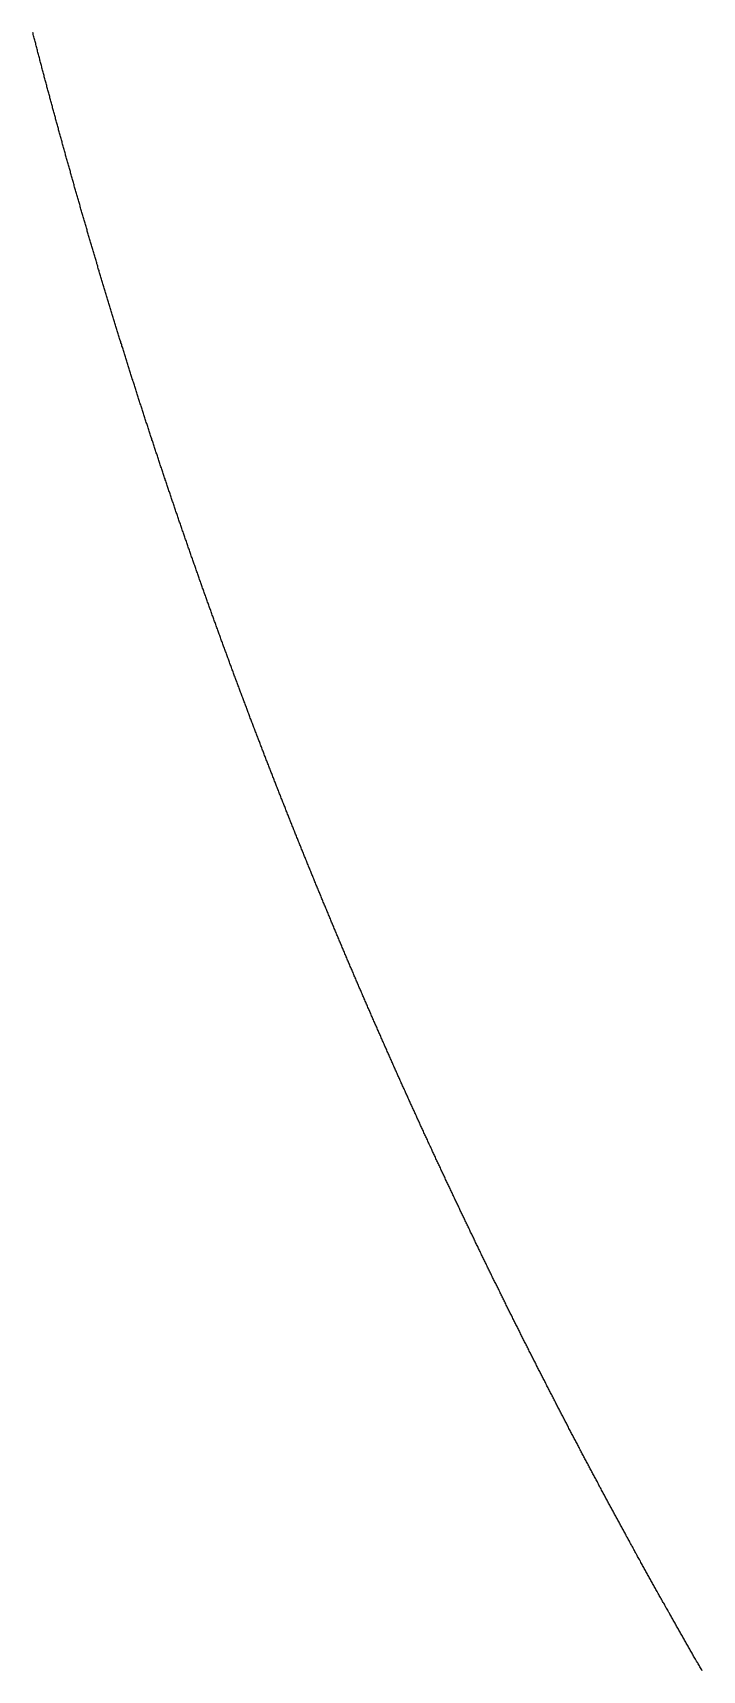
# Model space of a CAD drawing. Header units: metres. Extents: x -84 to 84, y -84 to 84.
# Drawn here: x -81.5 to -72.91, y -42.1 to -21.07 of the extents above; entities that cross this region are included whole.
import ezdxf

# ---------------------------------------------------------------- set-up
doc = ezdxf.new("R2010")
doc.units = ezdxf.units.M

msp = doc.modelspace()

# ---------------------------------------------------------------- linework, layer by layer
msp.add_lwpolyline([(-72.907, -42.105), (-72.914, -42.093), (-72.921, -42.08), (-72.929, -42.067), (-72.936, -42.054), (-72.943, -42.042), (-72.951, -42.029), (-72.958, -42.016), (-72.965, -42.003), (-72.973, -41.991), (-72.98, -41.978), (-72.987, -41.965), (-72.995, -41.953), (-73.002, -41.94), (-73.009, -41.927), (-73.017, -41.914), (-73.024, -41.902), (-73.031, -41.889), (-73.038, -41.876), (-73.046, -41.863), (-73.053, -41.851), (-73.06, -41.838), (-73.068, -41.825), (-73.075, -41.812), (-73.082, -41.8), (-73.089, -41.787), (-73.097, -41.774), (-73.104, -41.761), (-73.111, -41.749), (-73.119, -41.736), (-73.126, -41.723), (-73.133, -41.71), (-73.14, -41.698), (-73.148, -41.685), (-73.155, -41.672), (-73.162, -41.659), (-73.169, -41.647), (-73.177, -41.634), (-73.184, -41.621), (-73.191, -41.608), (-73.198, -41.595), (-73.206, -41.583), (-73.213, -41.57), (-73.22, -41.557), (-73.227, -41.544), (-73.235, -41.532), (-73.242, -41.519), (-73.249, -41.506), (-73.256, -41.493), (-73.264, -41.48), (-73.271, -41.468), (-73.278, -41.455), (-73.285, -41.442), (-73.292, -41.429), (-73.3, -41.417), (-73.307, -41.404), (-73.314, -41.391), (-73.321, -41.378), (-73.329, -41.365), (-73.336, -41.353), (-73.343, -41.34), (-73.35, -41.327), (-73.357, -41.314), (-73.365, -41.301), (-73.372, -41.289), (-73.379, -41.276), (-73.386, -41.263), (-73.393, -41.25), (-73.4, -41.237), (-73.408, -41.225), (-73.415, -41.212), (-73.422, -41.199), (-73.429, -41.186), (-73.436, -41.173), (-73.444, -41.161), (-73.451, -41.148), (-73.458, -41.135), (-73.465, -41.122), (-73.472, -41.109), (-73.479, -41.096), (-73.487, -41.084), (-73.494, -41.071), (-73.501, -41.058), (-73.508, -41.045), (-73.515, -41.032), (-73.522, -41.02), (-73.529, -41.007), (-73.537, -40.994), (-73.544, -40.981), (-73.551, -40.968), (-73.558, -40.955), (-73.565, -40.943), (-73.572, -40.93), (-73.579, -40.917), (-73.587, -40.904), (-73.594, -40.891), (-73.601, -40.878), (-73.608, -40.865), (-73.615, -40.853), (-73.622, -40.84), (-73.629, -40.827), (-73.636, -40.814), (-73.643, -40.801), (-73.651, -40.788), (-73.658, -40.776), (-73.665, -40.763), (-73.672, -40.75), (-73.679, -40.737), (-73.686, -40.724), (-73.693, -40.711), (-73.7, -40.698), (-73.707, -40.686), (-73.714, -40.673), (-73.722, -40.66), (-73.729, -40.647), (-73.736, -40.634), (-73.743, -40.621), (-73.75, -40.608), (-73.757, -40.596), (-73.764, -40.583), (-73.771, -40.57), (-73.778, -40.557), (-73.785, -40.544), (-73.792, -40.531), (-73.799, -40.518), (-73.806, -40.505), (-73.813, -40.493), (-73.82, -40.48), (-73.828, -40.467), (-73.835, -40.454), (-73.842, -40.441), (-73.849, -40.428), (-73.856, -40.415), (-73.863, -40.402), (-73.87, -40.389), (-73.877, -40.377), (-73.884, -40.364), (-73.891, -40.351), (-73.898, -40.338), (-73.905, -40.325), (-73.912, -40.312), (-73.919, -40.299), (-73.926, -40.286), (-73.933, -40.273), (-73.94, -40.261), (-73.947, -40.248), (-73.954, -40.235), (-73.961, -40.222), (-73.968, -40.209), (-73.975, -40.196), (-73.982, -40.183), (-73.989, -40.17), (-73.996, -40.157), (-74.003, -40.144), (-74.01, -40.131), (-74.017, -40.119), (-74.024, -40.106), (-74.031, -40.093), (-74.038, -40.08), (-74.045, -40.067), (-74.052, -40.054), (-74.059, -40.041), (-74.066, -40.028), (-74.073, -40.015), (-74.08, -40.002), (-74.087, -39.989), (-74.094, -39.976), (-74.101, -39.963), (-74.108, -39.951), (-74.115, -39.938), (-74.122, -39.925), (-74.129, -39.912), (-74.136, -39.899), (-74.142, -39.886), (-74.149, -39.873), (-74.156, -39.86), (-74.163, -39.847), (-74.17, -39.834), (-74.177, -39.821), (-74.184, -39.808), (-74.191, -39.795), (-74.198, -39.782), (-74.205, -39.769), (-74.212, -39.756), (-74.219, -39.744), (-74.226, -39.731), (-74.233, -39.718), (-74.24, -39.705), (-74.246, -39.692), (-74.253, -39.679), (-74.26, -39.666), (-74.267, -39.653), (-74.274, -39.64), (-74.281, -39.627), (-74.288, -39.614), (-74.295, -39.601), (-74.302, -39.588), (-74.309, -39.575), (-74.315, -39.562), (-74.322, -39.549), (-74.329, -39.536), (-74.336, -39.523), (-74.343, -39.51), (-74.35, -39.497), (-74.357, -39.484), (-74.364, -39.471), (-74.371, -39.458), (-74.377, -39.445), (-74.384, -39.432), (-74.391, -39.419), (-74.398, -39.406), (-74.405, -39.393), (-74.412, -39.38), (-74.419, -39.367), (-74.425, -39.354), (-74.432, -39.342), (-74.439, -39.329), (-74.446, -39.316), (-74.453, -39.303), (-74.46, -39.29), (-74.467, -39.277), (-74.473, -39.264), (-74.48, -39.251), (-74.487, -39.238), (-74.494, -39.225), (-74.501, -39.212), (-74.508, -39.199), (-74.514, -39.186), (-74.521, -39.173), (-74.528, -39.16), (-74.535, -39.147), (-74.542, -39.134), (-74.549, -39.121), (-74.555, -39.108), (-74.562, -39.095), (-74.569, -39.082), (-74.576, -39.069), (-74.583, -39.056), (-74.589, -39.042), (-74.596, -39.029), (-74.603, -39.016), (-74.61, -39.003), (-74.617, -38.99), (-74.623, -38.977), (-74.63, -38.964), (-74.637, -38.951), (-74.644, -38.938), (-74.65, -38.925), (-74.657, -38.912), (-74.664, -38.899), (-74.671, -38.886), (-74.678, -38.873), (-74.684, -38.86), (-74.691, -38.847), (-74.698, -38.834), (-74.705, -38.821), (-74.711, -38.808), (-74.718, -38.795), (-74.725, -38.782), (-74.732, -38.769), (-74.738, -38.756), (-74.745, -38.743), (-74.752, -38.73), (-74.759, -38.717), (-74.765, -38.704), (-74.772, -38.691), (-74.779, -38.678), (-74.786, -38.665), (-74.792, -38.652), (-74.799, -38.638), (-74.806, -38.625), (-74.813, -38.612), (-74.819, -38.599), (-74.826, -38.586), (-74.833, -38.573), (-74.839, -38.56), (-74.846, -38.547), (-74.853, -38.534), (-74.86, -38.521), (-74.866, -38.508), (-74.873, -38.495), (-74.88, -38.482), (-74.886, -38.469), (-74.893, -38.456), (-74.9, -38.443), (-74.907, -38.43), (-74.913, -38.416), (-74.92, -38.403), (-74.927, -38.39), (-74.933, -38.377), (-74.94, -38.364), (-74.947, -38.351), (-74.953, -38.338), (-74.96, -38.325), (-74.967, -38.312), (-74.973, -38.299), (-74.98, -38.286), (-74.987, -38.273), (-74.993, -38.26), (-75, -38.246), (-75.007, -38.233), (-75.013, -38.22), (-75.02, -38.207), (-75.027, -38.194), (-75.033, -38.181), (-75.04, -38.168), (-75.047, -38.155), (-75.053, -38.142), (-75.06, -38.129), (-75.067, -38.116), (-75.073, -38.102), (-75.08, -38.089), (-75.086, -38.076), (-75.093, -38.063), (-75.1, -38.05), (-75.106, -38.037), (-75.113, -38.024), (-75.12, -38.011), (-75.126, -37.998), (-75.133, -37.984), (-75.139, -37.971), (-75.146, -37.958), (-75.153, -37.945), (-75.159, -37.932), (-75.166, -37.919), (-75.172, -37.906), (-75.179, -37.893), (-75.186, -37.88), (-75.192, -37.866), (-75.199, -37.853), (-75.205, -37.84), (-75.212, -37.827), (-75.219, -37.814), (-75.225, -37.801), (-75.232, -37.788), (-75.238, -37.775), (-75.245, -37.761), (-75.252, -37.748), (-75.258, -37.735), (-75.265, -37.722), (-75.271, -37.709), (-75.278, -37.696), (-75.284, -37.683), (-75.291, -37.67), (-75.298, -37.656), (-75.304, -37.643), (-75.311, -37.63), (-75.317, -37.617), (-75.324, -37.604), (-75.33, -37.591), (-75.337, -37.578), (-75.343, -37.564), (-75.35, -37.551), (-75.356, -37.538), (-75.363, -37.525), (-75.37, -37.512), (-75.376, -37.499), (-75.383, -37.485), (-75.389, -37.472), (-75.396, -37.459), (-75.402, -37.446), (-75.409, -37.433), (-75.415, -37.42), (-75.422, -37.407), (-75.428, -37.393), (-75.435, -37.38), (-75.441, -37.367), (-75.448, -37.354), (-75.454, -37.341), (-75.461, -37.328), (-75.467, -37.314), (-75.474, -37.301), (-75.48, -37.288), (-75.487, -37.275), (-75.493, -37.262), (-75.5, -37.249), (-75.506, -37.235), (-75.513, -37.222), (-75.519, -37.209), (-75.526, -37.196), (-75.532, -37.183), (-75.539, -37.17), (-75.545, -37.156), (-75.552, -37.143), (-75.558, -37.13), (-75.565, -37.117), (-75.571, -37.104), (-75.577, -37.09), (-75.584, -37.077), (-75.59, -37.064), (-75.597, -37.051), (-75.603, -37.038), (-75.61, -37.024), (-75.616, -37.011), (-75.623, -36.998), (-75.629, -36.985), (-75.636, -36.972), (-75.642, -36.958), (-75.648, -36.945), (-75.655, -36.932), (-75.661, -36.919), (-75.668, -36.906), (-75.674, -36.892), (-75.681, -36.879), (-75.687, -36.866), (-75.693, -36.853), (-75.7, -36.84), (-75.706, -36.826), (-75.713, -36.813), (-75.719, -36.8), (-75.725, -36.787), (-75.732, -36.774), (-75.738, -36.76), (-75.745, -36.747), (-75.751, -36.734), (-75.758, -36.721), (-75.764, -36.708), (-75.77, -36.694), (-75.777, -36.681), (-75.783, -36.668), (-75.789, -36.655), (-75.796, -36.641), (-75.802, -36.628), (-75.809, -36.615), (-75.815, -36.602), (-75.821, -36.588), (-75.828, -36.575), (-75.834, -36.562), (-75.84, -36.549), (-75.847, -36.536), (-75.853, -36.522), (-75.86, -36.509), (-75.866, -36.496), (-75.872, -36.483), (-75.879, -36.469), (-75.885, -36.456), (-75.891, -36.443), (-75.898, -36.43), (-75.904, -36.416), (-75.91, -36.403), (-75.917, -36.39), (-75.923, -36.377), (-75.929, -36.363), (-75.936, -36.35), (-75.942, -36.337), (-75.948, -36.324), (-75.955, -36.31), (-75.961, -36.297), (-75.967, -36.284), (-75.974, -36.271), (-75.98, -36.257), (-75.986, -36.244), (-75.993, -36.231), (-75.999, -36.218), (-76.005, -36.204), (-76.012, -36.191), (-76.018, -36.178), (-76.024, -36.165), (-76.03, -36.151), (-76.037, -36.138), (-76.043, -36.125), (-76.049, -36.112), (-76.056, -36.098), (-76.062, -36.085), (-76.068, -36.072), (-76.074, -36.058), (-76.081, -36.045), (-76.087, -36.032), (-76.093, -36.019), (-76.1, -36.005), (-76.106, -35.992), (-76.112, -35.979), (-76.118, -35.965), (-76.125, -35.952), (-76.131, -35.939), (-76.137, -35.926), (-76.143, -35.912), (-76.15, -35.899), (-76.156, -35.886), (-76.162, -35.872), (-76.168, -35.859), (-76.175, -35.846), (-76.181, -35.833), (-76.187, -35.819), (-76.193, -35.806), (-76.2, -35.793), (-76.206, -35.779), (-76.212, -35.766), (-76.218, -35.753), (-76.225, -35.74), (-76.231, -35.726), (-76.237, -35.713), (-76.243, -35.7), (-76.249, -35.686), (-76.256, -35.673), (-76.262, -35.66), (-76.268, -35.646), (-76.274, -35.633), (-76.28, -35.62), (-76.287, -35.606), (-76.293, -35.593), (-76.299, -35.58), (-76.305, -35.567), (-76.311, -35.553), (-76.318, -35.54), (-76.324, -35.527), (-76.33, -35.513), (-76.336, -35.5), (-76.342, -35.487), (-76.349, -35.473), (-76.355, -35.46), (-76.361, -35.447), (-76.367, -35.433), (-76.373, -35.42), (-76.379, -35.407), (-76.386, -35.393), (-76.392, -35.38), (-76.398, -35.367), (-76.41, -35.34), (-76.416, -35.327), (-76.423, -35.313), (-76.429, -35.3), (-76.435, -35.287), (-76.441, -35.273), (-76.447, -35.26), (-76.453, -35.247), (-76.459, -35.233), (-76.466, -35.22), (-76.472, -35.207), (-76.478, -35.193), (-76.484, -35.18), (-76.49, -35.167), (-76.496, -35.153), (-76.502, -35.14), (-76.509, -35.126), (-76.515, -35.113), (-76.521, -35.1), (-76.527, -35.086), (-76.533, -35.073), (-76.539, -35.06), (-76.545, -35.046), (-76.551, -35.033), (-76.557, -35.02), (-76.564, -35.006), (-76.57, -34.993), (-76.576, -34.98), (-76.582, -34.966), (-76.588, -34.953), (-76.594, -34.939), (-76.6, -34.926), (-76.606, -34.913), (-76.612, -34.899), (-76.618, -34.886), (-76.624, -34.873), (-76.63, -34.859), (-76.637, -34.846), (-76.643, -34.832), (-76.649, -34.819), (-76.655, -34.806), (-76.661, -34.792), (-76.667, -34.779), (-76.673, -34.765), (-76.679, -34.752), (-76.685, -34.739), (-76.691, -34.725), (-76.697, -34.712), (-76.703, -34.699), (-76.709, -34.685), (-76.715, -34.672), (-76.721, -34.658), (-76.727, -34.645), (-76.733, -34.632), (-76.739, -34.618), (-76.745, -34.605), (-76.752, -34.591), (-76.758, -34.578), (-76.764, -34.565), (-76.77, -34.551), (-76.776, -34.538), (-76.782, -34.524), (-76.788, -34.511), (-76.794, -34.498), (-76.8, -34.484), (-76.806, -34.471), (-76.812, -34.457), (-76.818, -34.444), (-76.824, -34.431), (-76.83, -34.417), (-76.836, -34.404), (-76.842, -34.39), (-76.848, -34.377), (-76.854, -34.363), (-76.86, -34.35), (-76.866, -34.337), (-76.872, -34.323), (-76.878, -34.31), (-76.884, -34.296), (-76.89, -34.283), (-76.896, -34.27), (-76.901, -34.256), (-76.907, -34.243), (-76.913, -34.229), (-76.919, -34.216), (-76.925, -34.202), (-76.931, -34.189), (-76.937, -34.176), (-76.943, -34.162), (-76.949, -34.149), (-76.955, -34.135), (-76.961, -34.122), (-76.967, -34.108), (-76.973, -34.095), (-76.979, -34.081), (-76.985, -34.068), (-76.991, -34.055), (-76.997, -34.041), (-77.003, -34.028), (-77.009, -34.014), (-77.014, -34.001), (-77.02, -33.987), (-77.026, -33.974), (-77.032, -33.96), (-77.038, -33.947), (-77.044, -33.934), (-77.05, -33.92), (-77.056, -33.907), (-77.062, -33.893), (-77.068, -33.88), (-77.074, -33.866), (-77.08, -33.853), (-77.085, -33.839), (-77.091, -33.826), (-77.097, -33.812), (-77.103, -33.799), (-77.109, -33.786), (-77.115, -33.772), (-77.121, -33.759), (-77.127, -33.745), (-77.133, -33.732), (-77.138, -33.718), (-77.144, -33.705), (-77.15, -33.691), (-77.156, -33.678), (-77.162, -33.664), (-77.168, -33.651), (-77.174, -33.637), (-77.179, -33.624), (-77.185, -33.61), (-77.191, -33.597), (-77.197, -33.584), (-77.203, -33.57), (-77.209, -33.557), (-77.215, -33.543), (-77.22, -33.53), (-77.226, -33.516), (-77.232, -33.503), (-77.238, -33.489), (-77.244, -33.476), (-77.25, -33.462), (-77.255, -33.449), (-77.261, -33.435), (-77.267, -33.422), (-77.273, -33.408), (-77.279, -33.395), (-77.285, -33.381), (-77.29, -33.368), (-77.296, -33.354), (-77.302, -33.341), (-77.308, -33.327), (-77.314, -33.314), (-77.319, -33.3), (-77.325, -33.287), (-77.331, -33.273), (-77.337, -33.26), (-77.343, -33.246), (-77.348, -33.233), (-77.354, -33.219), (-77.36, -33.206), (-77.366, -33.192), (-77.372, -33.179), (-77.377, -33.165), (-77.383, -33.152), (-77.389, -33.138), (-77.395, -33.125), (-77.4, -33.111), (-77.406, -33.098), (-77.412, -33.084), (-77.418, -33.071), (-77.424, -33.057), (-77.429, -33.044), (-77.435, -33.03), (-77.441, -33.017), (-77.447, -33.003), (-77.452, -32.99), (-77.458, -32.976), (-77.464, -32.963), (-77.47, -32.949), (-77.475, -32.935), (-77.481, -32.922), (-77.487, -32.908), (-77.492, -32.895), (-77.498, -32.881), (-77.504, -32.868), (-77.51, -32.854), (-77.515, -32.841), (-77.521, -32.827), (-77.527, -32.814), (-77.533, -32.8), (-77.538, -32.787), (-77.544, -32.773), (-77.55, -32.76), (-77.555, -32.746), (-77.561, -32.733), (-77.567, -32.719), (-77.572, -32.705), (-77.578, -32.692), (-77.584, -32.678), (-77.59, -32.665), (-77.595, -32.651), (-77.601, -32.638), (-77.607, -32.624), (-77.612, -32.611), (-77.618, -32.597), (-77.624, -32.584), (-77.629, -32.57), (-77.635, -32.556), (-77.641, -32.543), (-77.646, -32.529), (-77.652, -32.516), (-77.658, -32.502), (-77.663, -32.489), (-77.669, -32.475), (-77.675, -32.462), (-77.68, -32.448), (-77.686, -32.434), (-77.692, -32.421), (-77.697, -32.407), (-77.703, -32.394), (-77.709, -32.38), (-77.714, -32.367), (-77.72, -32.353), (-77.726, -32.339), (-77.731, -32.326), (-77.737, -32.312), (-77.742, -32.299), (-77.748, -32.285), (-77.754, -32.272), (-77.759, -32.258), (-77.765, -32.244), (-77.771, -32.231), (-77.776, -32.217), (-77.782, -32.204), (-77.787, -32.19), (-77.793, -32.177), (-77.799, -32.163), (-77.804, -32.149), (-77.81, -32.136), (-77.815, -32.122), (-77.821, -32.109), (-77.827, -32.095), (-77.832, -32.081), (-77.838, -32.068), (-77.843, -32.054), (-77.849, -32.041), (-77.854, -32.027), (-77.86, -32.013), (-77.866, -32), (-77.871, -31.986), (-77.877, -31.973), (-77.882, -31.959), (-77.888, -31.946), (-77.893, -31.932), (-77.899, -31.918), (-77.905, -31.905), (-77.91, -31.891), (-77.916, -31.878), (-77.921, -31.864), (-77.927, -31.85), (-77.932, -31.837), (-77.938, -31.823), (-77.943, -31.81), (-77.949, -31.796), (-77.955, -31.782), (-77.96, -31.769), (-77.966, -31.755), (-77.971, -31.741), (-77.977, -31.728), (-77.982, -31.714), (-77.988, -31.701), (-77.993, -31.687), (-77.999, -31.673), (-78.004, -31.66), (-78.01, -31.646), (-78.015, -31.633), (-78.021, -31.619), (-78.026, -31.605), (-78.032, -31.592), (-78.037, -31.578), (-78.043, -31.564), (-78.048, -31.551), (-78.054, -31.537), (-78.059, -31.524), (-78.065, -31.51), (-78.07, -31.496), (-78.076, -31.483), (-78.081, -31.469), (-78.087, -31.455), (-78.092, -31.442), (-78.098, -31.428), (-78.103, -31.415), (-78.109, -31.401), (-78.114, -31.387), (-78.12, -31.374), (-78.125, -31.36), (-78.131, -31.346), (-78.136, -31.333), (-78.141, -31.319), (-78.147, -31.305), (-78.152, -31.292), (-78.158, -31.278), (-78.163, -31.264), (-78.169, -31.251), (-78.174, -31.237), (-78.18, -31.224), (-78.185, -31.21), (-78.19, -31.196), (-78.196, -31.183), (-78.201, -31.169), (-78.207, -31.155), (-78.212, -31.142), (-78.218, -31.128), (-78.223, -31.114), (-78.228, -31.101), (-78.234, -31.087), (-78.239, -31.073), (-78.245, -31.06), (-78.25, -31.046), (-78.256, -31.032), (-78.261, -31.019), (-78.266, -31.005), (-78.272, -30.991), (-78.277, -30.978), (-78.283, -30.964), (-78.288, -30.95), (-78.293, -30.937), (-78.299, -30.923), (-78.304, -30.909), (-78.31, -30.896), (-78.315, -30.882), (-78.32, -30.868), (-78.326, -30.855), (-78.331, -30.841), (-78.336, -30.827), (-78.342, -30.814), (-78.347, -30.8), (-78.352, -30.786), (-78.358, -30.773), (-78.363, -30.759), (-78.369, -30.745), (-78.374, -30.732), (-78.379, -30.718), (-78.385, -30.704), (-78.39, -30.691), (-78.395, -30.677), (-78.401, -30.663), (-78.406, -30.649), (-78.411, -30.636), (-78.417, -30.622), (-78.422, -30.608), (-78.427, -30.595), (-78.433, -30.581), (-78.438, -30.567), (-78.443, -30.554), (-78.449, -30.54), (-78.454, -30.526), (-78.459, -30.513), (-78.465, -30.499), (-78.47, -30.485), (-78.475, -30.471), (-78.481, -30.458), (-78.486, -30.444), (-78.491, -30.43), (-78.496, -30.417), (-78.502, -30.403), (-78.507, -30.389), (-78.512, -30.376), (-78.518, -30.362), (-78.523, -30.348), (-78.528, -30.334), (-78.533, -30.321), (-78.539, -30.307), (-78.544, -30.293), (-78.549, -30.28), (-78.555, -30.266), (-78.56, -30.252), (-78.565, -30.238), (-78.57, -30.225), (-78.576, -30.211), (-78.581, -30.197), (-78.586, -30.184), (-78.591, -30.17), (-78.597, -30.156), (-78.602, -30.142), (-78.607, -30.129), (-78.612, -30.115), (-78.618, -30.101), (-78.623, -30.088), (-78.628, -30.074), (-78.633, -30.06), (-78.639, -30.046), (-78.644, -30.033), (-78.649, -30.019), (-78.654, -30.005), (-78.66, -29.991), (-78.665, -29.978), (-78.67, -29.964), (-78.675, -29.95), (-78.68, -29.937), (-78.686, -29.923), (-78.691, -29.909), (-78.696, -29.895), (-78.701, -29.882), (-78.707, -29.868), (-78.712, -29.854), (-78.717, -29.84), (-78.722, -29.827), (-78.727, -29.813), (-78.733, -29.799), (-78.738, -29.785), (-78.743, -29.772), (-78.748, -29.758), (-78.753, -29.744), (-78.758, -29.73), (-78.764, -29.717), (-78.769, -29.703), (-78.774, -29.689), (-78.779, -29.675), (-78.784, -29.662), (-78.789, -29.648), (-78.795, -29.634), (-78.8, -29.62), (-78.805, -29.607), (-78.81, -29.593), (-78.815, -29.579), (-78.82, -29.565), (-78.826, -29.552), (-78.831, -29.538), (-78.836, -29.524), (-78.841, -29.51), (-78.846, -29.497), (-78.851, -29.483), (-78.856, -29.469), (-78.862, -29.455), (-78.867, -29.441), (-78.872, -29.428), (-78.877, -29.414), (-78.882, -29.4), (-78.887, -29.386), (-78.892, -29.373), (-78.897, -29.359), (-78.903, -29.345), (-78.908, -29.331), (-78.913, -29.318), (-78.918, -29.304), (-78.923, -29.29), (-78.928, -29.276), (-78.933, -29.262), (-78.938, -29.249), (-78.943, -29.235), (-78.948, -29.221), (-78.954, -29.207), (-78.959, -29.193), (-78.964, -29.18), (-78.969, -29.166), (-78.974, -29.152), (-78.979, -29.138), (-78.984, -29.125), (-78.989, -29.111), (-78.994, -29.097), (-78.999, -29.083), (-79.004, -29.069), (-79.009, -29.056), (-79.014, -29.042), (-79.019, -29.028), (-79.025, -29.014), (-79.03, -29), (-79.035, -28.987), (-79.04, -28.973), (-79.045, -28.959), (-79.05, -28.945), (-79.055, -28.931), (-79.06, -28.918), (-79.065, -28.904), (-79.07, -28.89), (-79.075, -28.876), (-79.08, -28.862), (-79.085, -28.849), (-79.09, -28.835), (-79.095, -28.821), (-79.1, -28.807), (-79.105, -28.793), (-79.11, -28.78), (-79.115, -28.766), (-79.12, -28.752), (-79.125, -28.738), (-79.13, -28.724), (-79.135, -28.711), (-79.14, -28.697), (-79.145, -28.683), (-79.15, -28.669), (-79.155, -28.655), (-79.16, -28.641), (-79.165, -28.628), (-79.17, -28.614), (-79.175, -28.6), (-79.18, -28.586), (-79.185, -28.572), (-79.19, -28.559), (-79.195, -28.545), (-79.2, -28.531), (-79.205, -28.517), (-79.21, -28.503), (-79.215, -28.489), (-79.22, -28.476), (-79.225, -28.462), (-79.23, -28.448), (-79.235, -28.434), (-79.24, -28.42), (-79.245, -28.406), (-79.25, -28.393), (-79.255, -28.379), (-79.259, -28.365), (-79.264, -28.351), (-79.269, -28.337), (-79.274, -28.323), (-79.279, -28.31), (-79.284, -28.296), (-79.289, -28.282), (-79.294, -28.268), (-79.299, -28.254), (-79.304, -28.24), (-79.309, -28.227), (-79.314, -28.213), (-79.319, -28.199), (-79.324, -28.185), (-79.328, -28.171), (-79.333, -28.157), (-79.338, -28.143), (-79.343, -28.13), (-79.348, -28.116), (-79.353, -28.102), (-79.358, -28.088), (-79.363, -28.074), (-79.368, -28.06), (-79.372, -28.046), (-79.377, -28.033), (-79.382, -28.019), (-79.387, -28.005), (-79.392, -27.991), (-79.397, -27.977), (-79.402, -27.963), (-79.407, -27.949), (-79.411, -27.936), (-79.416, -27.922), (-79.421, -27.908), (-79.426, -27.894), (-79.431, -27.88), (-79.436, -27.866), (-79.441, -27.852), (-79.445, -27.839), (-79.45, -27.825), (-79.455, -27.811), (-79.46, -27.797), (-79.465, -27.783), (-79.47, -27.769), (-79.475, -27.755), (-79.479, -27.741), (-79.484, -27.728), (-79.489, -27.714), (-79.494, -27.7), (-79.499, -27.686), (-79.504, -27.672), (-79.508, -27.658), (-79.513, -27.644), (-79.518, -27.63), (-79.523, -27.617), (-79.528, -27.603), (-79.532, -27.589), (-79.537, -27.575), (-79.542, -27.561), (-79.547, -27.547), (-79.552, -27.533), (-79.556, -27.519), (-79.561, -27.505), (-79.566, -27.492), (-79.571, -27.478), (-79.576, -27.464), (-79.58, -27.45), (-79.585, -27.436), (-79.59, -27.422), (-79.595, -27.408), (-79.599, -27.394), (-79.604, -27.38), (-79.609, -27.367), (-79.614, -27.353), (-79.619, -27.339), (-79.623, -27.325), (-79.628, -27.311), (-79.633, -27.297), (-79.638, -27.283), (-79.642, -27.269), (-79.647, -27.255), (-79.652, -27.241), (-79.657, -27.227), (-79.661, -27.214), (-79.666, -27.2), (-79.671, -27.186), (-79.675, -27.172), (-79.68, -27.158), (-79.685, -27.144), (-79.69, -27.13), (-79.694, -27.116), (-79.699, -27.102), (-79.704, -27.088), (-79.709, -27.074), (-79.713, -27.061), (-79.718, -27.047), (-79.723, -27.033), (-79.727, -27.019), (-79.732, -27.005), (-79.737, -26.991), (-79.742, -26.977), (-79.746, -26.963), (-79.751, -26.949), (-79.756, -26.935), (-79.76, -26.921), (-79.765, -26.907), (-79.77, -26.894), (-79.774, -26.88), (-79.779, -26.866), (-79.784, -26.852), (-79.788, -26.838), (-79.793, -26.824), (-79.798, -26.81), (-79.802, -26.796), (-79.807, -26.782), (-79.812, -26.768), (-79.816, -26.754), (-79.821, -26.74), (-79.826, -26.726), (-79.83, -26.712), (-79.835, -26.699), (-79.84, -26.685), (-79.844, -26.671), (-79.849, -26.657), (-79.854, -26.643), (-79.858, -26.629), (-79.863, -26.615), (-79.868, -26.601), (-79.872, -26.587), (-79.877, -26.573), (-79.881, -26.559), (-79.886, -26.545), (-79.891, -26.531), (-79.895, -26.517), (-79.9, -26.503), (-79.904, -26.489), (-79.909, -26.475), (-79.914, -26.461), (-79.918, -26.448), (-79.923, -26.434), (-79.928, -26.42), (-79.932, -26.406), (-79.937, -26.392), (-79.941, -26.378), (-79.946, -26.364), (-79.951, -26.35), (-79.955, -26.336), (-79.96, -26.322), (-79.964, -26.308), (-79.969, -26.294), (-79.973, -26.28), (-79.978, -26.266), (-79.983, -26.252), (-79.987, -26.238), (-79.992, -26.224), (-79.996, -26.21), (-80.001, -26.196), (-80.005, -26.182), (-80.01, -26.168), (-80.015, -26.154), (-80.019, -26.14), (-80.024, -26.126), (-80.028, -26.112), (-80.033, -26.099), (-80.037, -26.085), (-80.042, -26.071), (-80.046, -26.057), (-80.051, -26.043), (-80.055, -26.029), (-80.06, -26.015), (-80.065, -26.001), (-80.069, -25.987), (-80.074, -25.973), (-80.078, -25.959), (-80.083, -25.945), (-80.087, -25.931), (-80.092, -25.917), (-80.096, -25.903), (-80.101, -25.889), (-80.105, -25.875), (-80.11, -25.861), (-80.114, -25.847), (-80.119, -25.833), (-80.123, -25.819), (-80.128, -25.805), (-80.132, -25.791), (-80.137, -25.777), (-80.141, -25.763), (-80.146, -25.749), (-80.15, -25.735), (-80.155, -25.721), (-80.159, -25.707), (-80.164, -25.693), (-80.168, -25.679), (-80.172, -25.665), (-80.177, -25.651), (-80.181, -25.637), (-80.186, -25.623), (-80.19, -25.609), (-80.195, -25.595), (-80.199, -25.581), (-80.204, -25.567), (-80.208, -25.553), (-80.213, -25.539), (-80.217, -25.525), (-80.222, -25.511), (-80.226, -25.497), (-80.23, -25.483), (-80.235, -25.469), (-80.239, -25.455), (-80.244, -25.441), (-80.248, -25.427), (-80.253, -25.413), (-80.257, -25.399), (-80.261, -25.385), (-80.266, -25.371), (-80.27, -25.357), (-80.275, -25.343), (-80.279, -25.329), (-80.283, -25.315), (-80.288, -25.301), (-80.292, -25.287), (-80.297, -25.273), (-80.301, -25.259), (-80.305, -25.245), (-80.31, -25.231), (-80.314, -25.217), (-80.319, -25.203), (-80.323, -25.189), (-80.327, -25.175), (-80.332, -25.161), (-80.336, -25.147), (-80.341, -25.133), (-80.345, -25.119), (-80.349, -25.105), (-80.354, -25.091), (-80.358, -25.077), (-80.362, -25.063), (-80.367, -25.049), (-80.371, -25.034), (-80.376, -25.02), (-80.38, -25.006), (-80.384, -24.992), (-80.389, -24.978), (-80.393, -24.964), (-80.397, -24.95), (-80.402, -24.936), (-80.406, -24.922), (-80.41, -24.908), (-80.415, -24.894), (-80.419, -24.88), (-80.423, -24.866), (-80.428, -24.852), (-80.432, -24.838), (-80.436, -24.824), (-80.441, -24.81), (-80.445, -24.796), (-80.449, -24.782), (-80.454, -24.768), (-80.458, -24.754), (-80.462, -24.74), (-80.467, -24.726), (-80.471, -24.712), (-80.475, -24.698), (-80.479, -24.684), (-80.484, -24.669), (-80.488, -24.655), (-80.492, -24.641), (-80.497, -24.627), (-80.501, -24.613), (-80.505, -24.599), (-80.509, -24.585), (-80.514, -24.571), (-80.518, -24.557), (-80.522, -24.543), (-80.527, -24.529), (-80.531, -24.515), (-80.535, -24.501), (-80.539, -24.487), (-80.544, -24.473), (-80.548, -24.459), (-80.552, -24.445), (-80.556, -24.431), (-80.561, -24.416), (-80.565, -24.402), (-80.569, -24.388), (-80.573, -24.374), (-80.578, -24.36), (-80.582, -24.346), (-80.586, -24.332), (-80.59, -24.318), (-80.595, -24.304), (-80.599, -24.29), (-80.603, -24.276), (-80.607, -24.262), (-80.611, -24.248), (-80.616, -24.234), (-80.62, -24.22), (-80.624, -24.205), (-80.628, -24.191), (-80.633, -24.177), (-80.637, -24.163), (-80.641, -24.149), (-80.645, -24.135), (-80.649, -24.121), (-80.654, -24.107), (-80.658, -24.093), (-80.662, -24.079), (-80.666, -24.065), (-80.67, -24.051), (-80.675, -24.036), (-80.679, -24.022), (-80.683, -24.008), (-80.687, -23.994), (-80.691, -23.98), (-80.695, -23.966), (-80.7, -23.952), (-80.704, -23.938), (-80.708, -23.924), (-80.712, -23.91), (-80.716, -23.896), (-80.72, -23.882), (-80.725, -23.867), (-80.729, -23.853), (-80.733, -23.839), (-80.737, -23.825), (-80.741, -23.811), (-80.745, -23.797), (-80.75, -23.783), (-80.754, -23.769), (-80.758, -23.755), (-80.762, -23.741), (-80.766, -23.727), (-80.77, -23.712), (-80.774, -23.698), (-80.778, -23.684), (-80.783, -23.67), (-80.787, -23.656), (-80.791, -23.642), (-80.795, -23.628), (-80.799, -23.614), (-80.803, -23.6), (-80.807, -23.585), (-80.811, -23.571), (-80.815, -23.557), (-80.82, -23.543), (-80.824, -23.529), (-80.828, -23.515), (-80.832, -23.501), (-80.836, -23.487), (-80.84, -23.473), (-80.844, -23.459), (-80.848, -23.444), (-80.852, -23.43), (-80.856, -23.416), (-80.86, -23.402), (-80.865, -23.388), (-80.869, -23.374), (-80.873, -23.36), (-80.877, -23.346), (-80.881, -23.331), (-80.885, -23.317), (-80.889, -23.303), (-80.893, -23.289), (-80.897, -23.275), (-80.901, -23.261), (-80.905, -23.247), (-80.909, -23.233), (-80.913, -23.219), (-80.917, -23.204), (-80.921, -23.19), (-80.925, -23.176), (-80.929, -23.162), (-80.933, -23.148), (-80.937, -23.134), (-80.941, -23.12), (-80.945, -23.105), (-80.949, -23.091), (-80.954, -23.077), (-80.958, -23.063), (-80.962, -23.049), (-80.966, -23.035), (-80.97, -23.021), (-80.974, -23.007), (-80.978, -22.992), (-80.982, -22.978), (-80.986, -22.964), (-80.99, -22.95), (-80.994, -22.936), (-80.998, -22.922), (-81.002, -22.908), (-81.006, -22.893), (-81.01, -22.879), (-81.014, -22.865), (-81.017, -22.851), (-81.021, -22.837), (-81.025, -22.823), (-81.029, -22.809), (-81.033, -22.794), (-81.037, -22.78), (-81.041, -22.766), (-81.045, -22.752), (-81.049, -22.738), (-81.053, -22.724), (-81.057, -22.71), (-81.061, -22.695), (-81.065, -22.681), (-81.069, -22.667), (-81.073, -22.653), (-81.077, -22.639), (-81.081, -22.625), (-81.085, -22.611), (-81.089, -22.596), (-81.093, -22.582), (-81.097, -22.568), (-81.101, -22.554), (-81.104, -22.54), (-81.108, -22.526), (-81.112, -22.511), (-81.116, -22.497), (-81.12, -22.483), (-81.124, -22.469), (-81.128, -22.455), (-81.132, -22.441), (-81.136, -22.426), (-81.14, -22.412), (-81.144, -22.398), (-81.147, -22.384), (-81.151, -22.37), (-81.155, -22.356), (-81.159, -22.341), (-81.163, -22.327), (-81.167, -22.313), (-81.171, -22.299), (-81.175, -22.285), (-81.179, -22.271), (-81.182, -22.256), (-81.186, -22.242), (-81.19, -22.228), (-81.194, -22.214), (-81.198, -22.2), (-81.202, -22.186), (-81.206, -22.171), (-81.209, -22.157), (-81.213, -22.143), (-81.217, -22.129), (-81.221, -22.115), (-81.225, -22.101), (-81.229, -22.086), (-81.233, -22.072), (-81.236, -22.058), (-81.24, -22.044), (-81.244, -22.03), (-81.248, -22.015), (-81.252, -22.001), (-81.256, -21.987), (-81.259, -21.973), (-81.263, -21.959), (-81.267, -21.945), (-81.271, -21.93), (-81.275, -21.916), (-81.279, -21.902), (-81.282, -21.888), (-81.286, -21.874), (-81.29, -21.859), (-81.294, -21.845), (-81.298, -21.831), (-81.301, -21.817), (-81.305, -21.803), (-81.309, -21.788), (-81.313, -21.774), (-81.317, -21.76), (-81.32, -21.746), (-81.324, -21.732), (-81.328, -21.717), (-81.332, -21.703), (-81.335, -21.689), (-81.339, -21.675), (-81.343, -21.661), (-81.347, -21.647), (-81.351, -21.632), (-81.354, -21.618), (-81.358, -21.604), (-81.362, -21.59), (-81.366, -21.575), (-81.369, -21.561), (-81.373, -21.547), (-81.377, -21.533), (-81.381, -21.519), (-81.384, -21.504), (-81.388, -21.49), (-81.392, -21.476), (-81.396, -21.462), (-81.399, -21.448), (-81.403, -21.433), (-81.407, -21.419), (-81.41, -21.405), (-81.414, -21.391), (-81.418, -21.377), (-81.422, -21.362), (-81.425, -21.348), (-81.429, -21.334), (-81.433, -21.32), (-81.437, -21.306), (-81.44, -21.291), (-81.444, -21.277), (-81.448, -21.263), (-81.451, -21.249), (-81.455, -21.234), (-81.459, -21.22), (-81.462, -21.206), (-81.466, -21.192), (-81.47, -21.178), (-81.473, -21.163), (-81.477, -21.149), (-81.481, -21.135), (-81.485, -21.121), (-81.488, -21.106), (-81.492, -21.092), (-81.496, -21.078), (-81.499, -21.064)])

doc.saveas('drawing.dxf')
